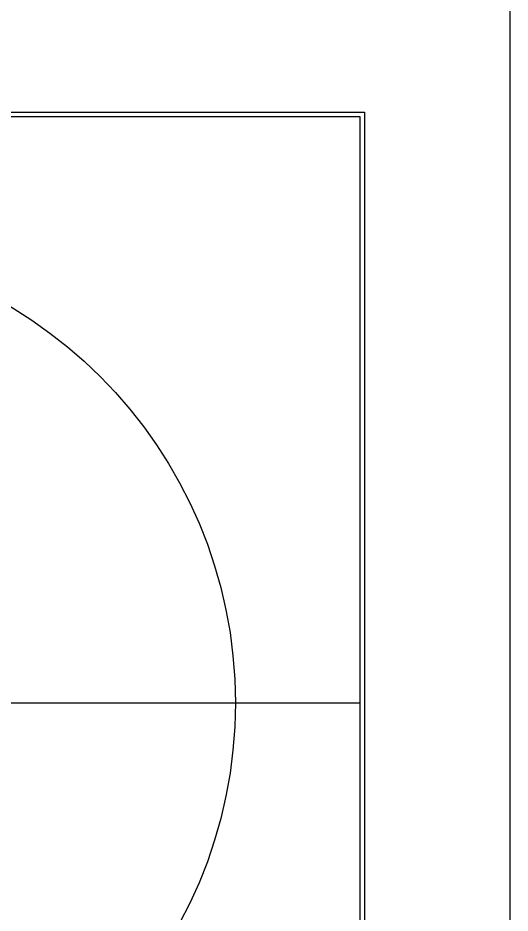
# Model space of a CAD drawing. Header units: millimetres. Extents: x 1000 to 444771, y -11148 to 590229.
# Drawn here: x 391438 to 444771, y 42242 to 139196 of the extents above; entities that cross this region are included whole.
import ezdxf

# ---------------------------------------------------------------- set-up
doc = ezdxf.new("R2010")
doc.units = ezdxf.units.MM
doc.layers.add('CLEAR', color=140, linetype='Continuous')
doc.layers.add('MASK', color=20, linetype='Continuous')

msp = doc.modelspace()

# ---------------------------------------------------------------- linework, layer by layer
for p, q in [((444771, -11148), (444771, 590229)), ((301500, 65000), (428500, 65000))]:
    msp.add_line(p, q)
msp.add_circle((365000, 65000), 50000)
at = {"layer": 'CLEAR'}
for p, q in [((301000, 129000), (429000, 129000)), ((429000, 129000), (429000, 1000))]:
    msp.add_line(p, q, dxfattribs=at)
at = {"layer": 'MASK'}
for p, q in [((301500, 128500), (428500, 128500)), ((428500, 128500), (428500, 1500))]:
    msp.add_line(p, q, dxfattribs=at)

doc.saveas('drawing.dxf')
